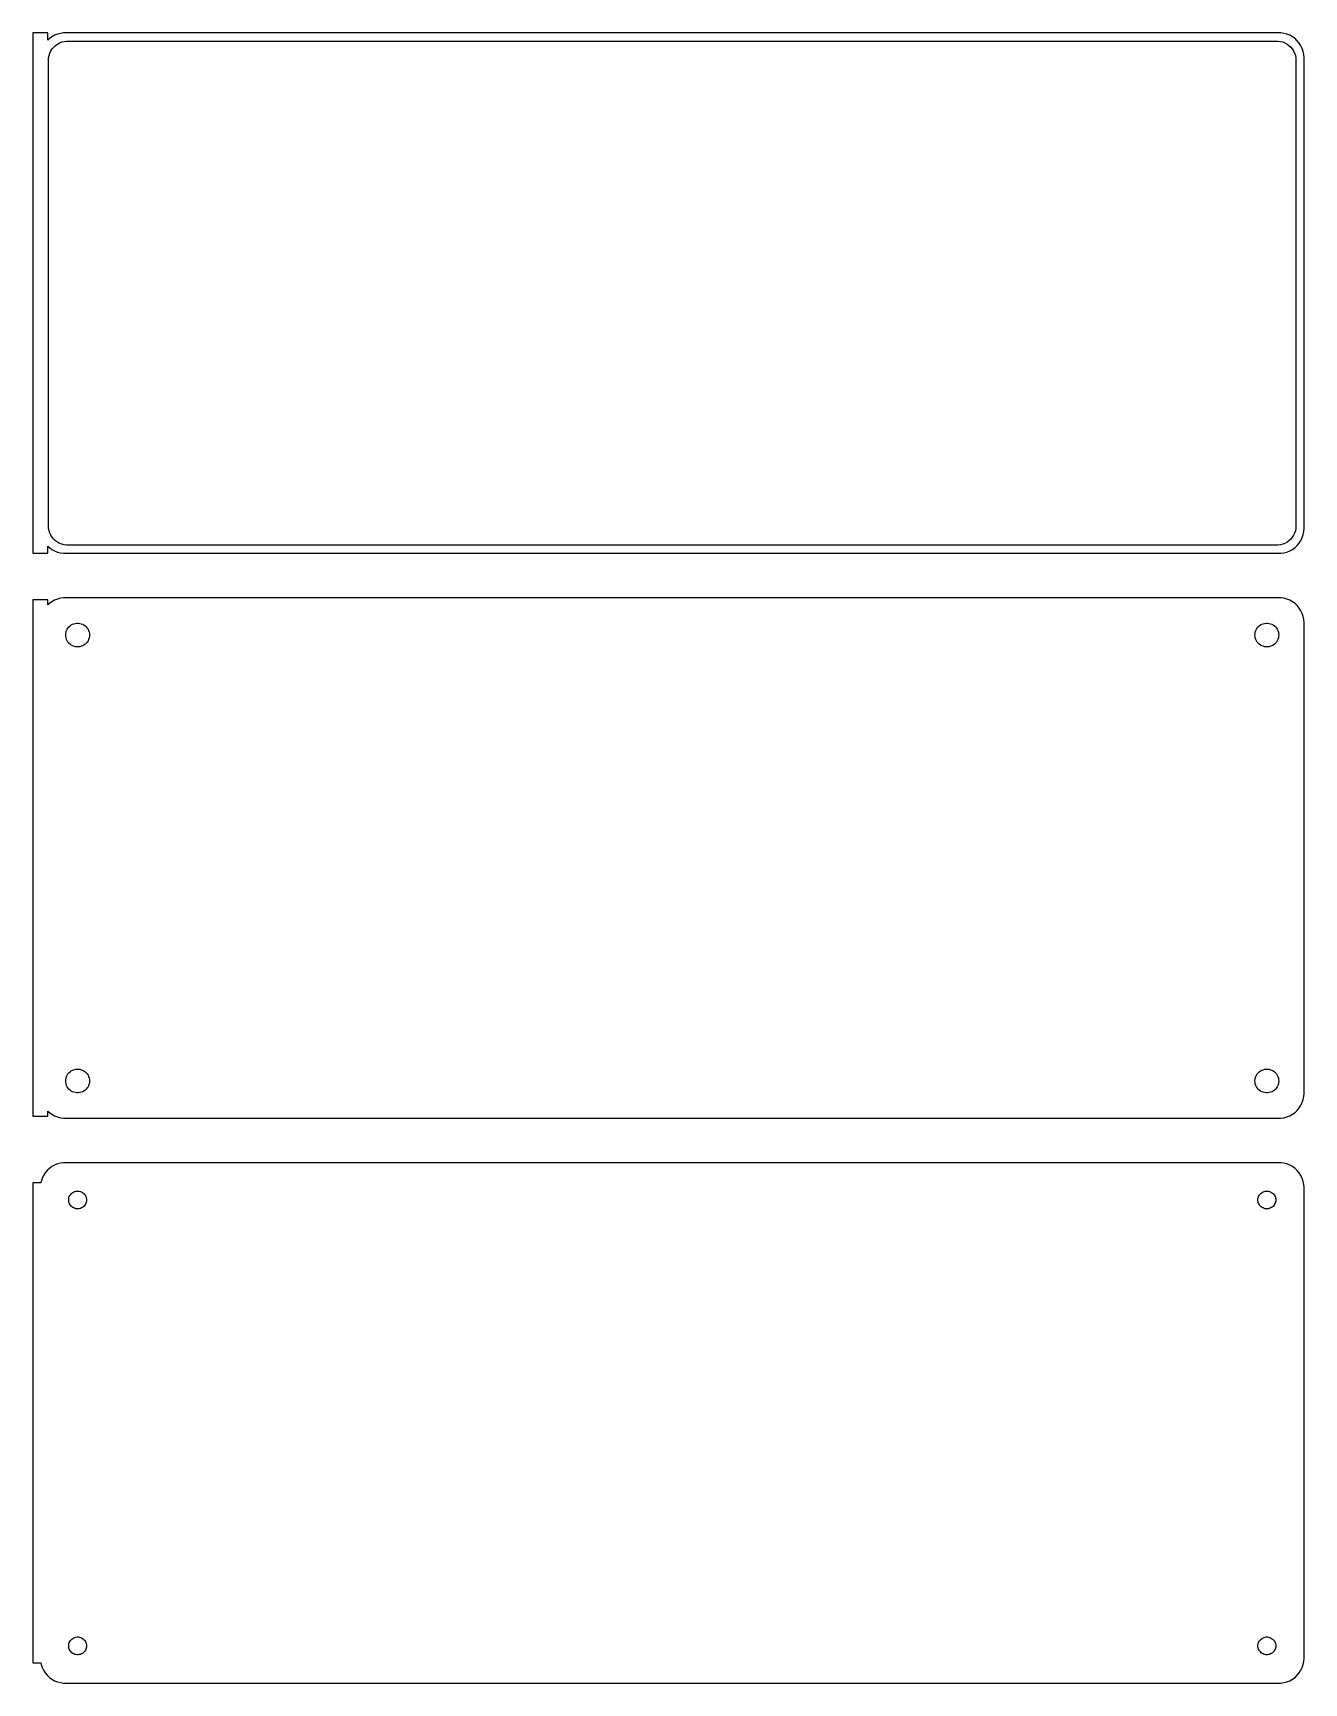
# Model space of a CAD drawing. Header units: metres. Extents: x -129 to 128, y 176 to 508.
import ezdxf

# ---------------------------------------------------------------- set-up
doc = ezdxf.new("R2010")
doc.units = ezdxf.units.M

msp = doc.modelspace()

# ---------------------------------------------------------------- linework, layer by layer
for p, q in [((-126, 508.49), (-129, 508.49)), ((-129, 508.49), (-129, 403.51)), ((-126, 507.059), (-126, 508.49)), ((-125.687, 507.353), (-126, 507.059)), ((-125.179, 507.722), (-125.687, 507.353)), ((-124.629, 508.024), (-125.179, 507.722)), ((-124.045, 508.255), (-124.629, 508.024)), ((-124.469, 505.984), (-124.075, 506.27)), ((-124.075, 506.27), (-123.649, 506.504)), ((-123.437, 508.411), (-124.045, 508.255)), ((-123.649, 506.504), (-123.197, 506.683)), ((-122.814, 508.49), (-123.437, 508.411)), ((-123.197, 506.683), (-122.726, 506.804)), ((122.814, 508.49), (-122.814, 508.49)), ((-122.726, 506.804), (-122.243, 506.865)), ((-122.243, 506.865), (122.243, 506.865)), ((122.243, 506.865), (122.726, 506.804)), ((122.726, 506.804), (123.197, 506.683)), ((123.437, 508.411), (122.814, 508.49)), ((123.197, 506.683), (123.649, 506.504)), ((124.045, 508.255), (123.437, 508.411)), ((123.649, 506.504), (124.075, 506.27)), ((124.629, 508.024), (124.045, 508.255)), ((124.075, 506.27), (124.469, 505.984)), ((125.179, 507.722), (124.629, 508.024)), ((125.687, 507.353), (125.179, 507.722)), ((126.145, 506.923), (125.687, 507.353)), ((126.545, 506.439), (126.145, 506.923)), ((126.882, 505.909), (126.545, 506.439)), ((-125.873, 503), (-125.842, 503.485)), ((-125.873, 409), (-125.873, 503)), ((-125.842, 503.485), (-125.751, 503.963)), ((-125.751, 503.963), (-125.601, 504.426)), ((-125.601, 504.426), (-125.394, 504.866)), ((-125.394, 504.866), (-125.133, 505.276)), ((-125.133, 505.276), (-124.823, 505.651)), ((-124.823, 505.651), (-124.469, 505.984)), ((124.469, 505.984), (124.823, 505.651)), ((124.823, 505.651), (125.133, 505.276)), ((125.133, 505.276), (125.394, 504.866)), ((125.394, 504.866), (125.601, 504.426)), ((125.601, 504.426), (125.751, 503.963)), ((125.751, 503.963), (125.842, 503.485)), ((125.842, 503.485), (125.873, 503)), ((125.873, 503), (125.873, 409)), ((127.149, 505.341), (126.882, 505.909)), ((127.343, 504.743), (127.149, 505.341)), ((127.461, 504.127), (127.343, 504.743)), ((127.5, 503.5), (127.461, 504.127)), ((127.5, 408.5), (127.5, 503.5)), ((-125.842, 408.515), (-125.873, 409)), ((-125.751, 408.037), (-125.842, 408.515)), ((-125.601, 407.574), (-125.751, 408.037)), ((-125.394, 407.134), (-125.601, 407.574)), ((-125.133, 406.724), (-125.394, 407.134)), ((-124.823, 406.349), (-125.133, 406.724)), ((-124.469, 406.016), (-124.823, 406.349)), ((124.823, 406.349), (124.469, 406.016)), ((125.133, 406.724), (124.823, 406.349)), ((125.394, 407.134), (125.133, 406.724)), ((125.601, 407.574), (125.394, 407.134)), ((125.751, 408.037), (125.601, 407.574)), ((125.842, 408.515), (125.751, 408.037)), ((125.873, 409), (125.842, 408.515)), ((126.882, 406.091), (127.149, 406.659)), ((127.149, 406.659), (127.343, 407.257)), ((127.343, 407.257), (127.461, 407.873)), ((127.461, 407.873), (127.5, 408.5)), ((-129, 403.51), (-126, 403.51)), ((-126, 404.941), (-125.687, 404.647)), ((-126, 403.51), (-126, 404.941)), ((-125.687, 404.647), (-125.179, 404.278)), ((-125.179, 404.278), (-124.629, 403.976)), ((-124.629, 403.976), (-124.045, 403.745)), ((-124.075, 405.73), (-124.469, 406.016)), ((-123.649, 405.496), (-124.075, 405.73)), ((-124.045, 403.745), (-123.437, 403.589)), ((-123.197, 405.317), (-123.649, 405.496)), ((-123.437, 403.589), (-122.814, 403.51)), ((-122.726, 405.196), (-123.197, 405.317)), ((-122.814, 403.51), (122.814, 403.51)), ((-122.243, 405.135), (-122.726, 405.196)), ((122.243, 405.135), (-122.243, 405.135)), ((122.726, 405.196), (122.243, 405.135)), ((123.197, 405.317), (122.726, 405.196)), ((122.814, 403.51), (123.437, 403.589)), ((123.649, 405.496), (123.197, 405.317)), ((123.437, 403.589), (124.045, 403.745)), ((124.075, 405.73), (123.649, 405.496)), ((124.045, 403.745), (124.629, 403.976)), ((124.469, 406.016), (124.075, 405.73)), ((124.629, 403.976), (125.179, 404.278)), ((125.179, 404.278), (125.687, 404.647)), ((125.687, 404.647), (126.145, 405.077)), ((126.145, 405.077), (126.545, 405.561)), ((126.545, 405.561), (126.882, 406.091)), ((-126, 394.115), (-129, 394.115)), ((-129, 394.115), (-129, 289.885)), ((-126, 393.059), (-126, 394.115)), ((-125.687, 393.353), (-126, 393.059)), ((-125.179, 393.722), (-125.687, 393.353)), ((-124.629, 394.024), (-125.179, 393.722)), ((-124.045, 394.255), (-124.629, 394.024)), ((-123.437, 394.411), (-124.045, 394.255)), ((-122.814, 394.49), (-123.437, 394.411)), ((122.814, 394.49), (-122.814, 394.49)), ((123.437, 394.411), (122.814, 394.49)), ((124.045, 394.255), (123.437, 394.411)), ((124.629, 394.024), (124.045, 394.255)), ((125.179, 393.722), (124.629, 394.024)), ((125.687, 393.353), (125.179, 393.722)), ((126.145, 392.923), (125.687, 393.353)), ((126.545, 392.439), (126.145, 392.923)), ((126.882, 391.909), (126.545, 392.439)), ((127.149, 391.341), (126.882, 391.909)), ((127.343, 390.743), (127.149, 391.341)), ((127.461, 390.127), (127.343, 390.743)), ((127.5, 389.5), (127.461, 390.127)), ((-122.4, 387), (-122.381, 387.301)), ((-122.381, 386.699), (-122.4, 387)), ((-122.381, 387.301), (-122.325, 387.597)), ((-122.325, 386.403), (-122.381, 386.699)), ((-122.325, 387.597), (-122.231, 387.883)), ((-122.231, 386.117), (-122.325, 386.403)), ((-122.231, 387.883), (-122.103, 388.156)), ((-122.103, 388.156), (-121.942, 388.411)), ((-121.942, 388.411), (-121.75, 388.643)), ((-121.75, 388.643), (-121.53, 388.849)), ((-121.53, 388.849), (-121.286, 389.026)), ((-121.286, 389.026), (-121.022, 389.172)), ((-121.022, 389.172), (-120.742, 389.283)), ((-120.742, 389.283), (-120.45, 389.357)), ((-120.45, 389.357), (-120.151, 389.395)), ((-120.151, 389.395), (-119.849, 389.395)), ((-119.849, 389.395), (-119.55, 389.357)), ((-119.55, 389.357), (-119.258, 389.283)), ((-119.258, 389.283), (-118.978, 389.172)), ((-118.978, 389.172), (-118.714, 389.026)), ((-118.714, 389.026), (-118.47, 388.849)), ((-118.47, 388.849), (-118.25, 388.643)), ((-118.25, 388.643), (-118.058, 388.411)), ((-118.058, 388.411), (-117.897, 388.156)), ((-117.897, 388.156), (-117.769, 387.883)), ((-117.769, 387.883), (-117.675, 387.597)), ((-117.675, 386.403), (-117.769, 386.117)), ((-117.675, 387.597), (-117.619, 387.301)), ((-117.619, 386.699), (-117.675, 386.403)), ((-117.619, 387.301), (-117.6, 387)), ((-117.6, 387), (-117.619, 386.699)), ((117.6, 387), (117.619, 387.301)), ((117.619, 386.699), (117.6, 387)), ((117.619, 387.301), (117.675, 387.597)), ((117.675, 386.403), (117.619, 386.699)), ((117.675, 387.597), (117.769, 387.883)), ((117.769, 386.117), (117.675, 386.403)), ((117.769, 387.883), (117.897, 388.156)), ((117.897, 388.156), (118.058, 388.411)), ((118.058, 388.411), (118.25, 388.643)), ((118.25, 388.643), (118.47, 388.849)), ((118.47, 388.849), (118.714, 389.026)), ((118.714, 389.026), (118.978, 389.172)), ((118.978, 389.172), (119.258, 389.283)), ((119.258, 389.283), (119.55, 389.357)), ((119.55, 389.357), (119.849, 389.395)), ((119.849, 389.395), (120.151, 389.395)), ((120.151, 389.395), (120.45, 389.357)), ((120.45, 389.357), (120.742, 389.283)), ((120.742, 389.283), (121.022, 389.172)), ((121.022, 389.172), (121.286, 389.026)), ((121.286, 389.026), (121.53, 388.849)), ((121.53, 388.849), (121.75, 388.643)), ((121.75, 388.643), (121.942, 388.411)), ((121.942, 388.411), (122.103, 388.156)), ((122.103, 388.156), (122.231, 387.883)), ((122.231, 387.883), (122.325, 387.597)), ((122.325, 386.403), (122.231, 386.117)), ((122.325, 387.597), (122.381, 387.301)), ((122.381, 386.699), (122.325, 386.403)), ((122.381, 387.301), (122.4, 387)), ((122.4, 387), (122.381, 386.699)), ((127.5, 294.5), (127.5, 389.5)), ((-122.103, 385.844), (-122.231, 386.117)), ((-121.942, 385.589), (-122.103, 385.844)), ((-121.75, 385.357), (-121.942, 385.589)), ((-121.53, 385.151), (-121.75, 385.357)), ((-121.286, 384.974), (-121.53, 385.151)), ((-121.022, 384.828), (-121.286, 384.974)), ((-120.742, 384.717), (-121.022, 384.828)), ((-120.45, 384.643), (-120.742, 384.717)), ((-120.151, 384.605), (-120.45, 384.643)), ((-119.849, 384.605), (-120.151, 384.605)), ((-119.55, 384.643), (-119.849, 384.605)), ((-119.258, 384.717), (-119.55, 384.643)), ((-118.978, 384.828), (-119.258, 384.717)), ((-118.714, 384.974), (-118.978, 384.828)), ((-118.47, 385.151), (-118.714, 384.974)), ((-118.25, 385.357), (-118.47, 385.151)), ((-118.058, 385.589), (-118.25, 385.357)), ((-117.897, 385.844), (-118.058, 385.589)), ((-117.769, 386.117), (-117.897, 385.844)), ((117.897, 385.844), (117.769, 386.117)), ((118.058, 385.589), (117.897, 385.844)), ((118.25, 385.357), (118.058, 385.589)), ((118.47, 385.151), (118.25, 385.357)), ((118.714, 384.974), (118.47, 385.151)), ((118.978, 384.828), (118.714, 384.974)), ((119.258, 384.717), (118.978, 384.828)), ((119.55, 384.643), (119.258, 384.717)), ((119.849, 384.605), (119.55, 384.643)), ((120.151, 384.605), (119.849, 384.605)), ((120.45, 384.643), (120.151, 384.605)), ((120.742, 384.717), (120.45, 384.643)), ((121.022, 384.828), (120.742, 384.717)), ((121.286, 384.974), (121.022, 384.828)), ((121.53, 385.151), (121.286, 384.974)), ((121.75, 385.357), (121.53, 385.151)), ((121.942, 385.589), (121.75, 385.357)), ((122.103, 385.844), (121.942, 385.589)), ((122.231, 386.117), (122.103, 385.844)), ((-122.4, 297), (-122.381, 297.301)), ((-122.381, 296.699), (-122.4, 297)), ((-122.381, 297.301), (-122.325, 297.597)), ((-122.325, 296.403), (-122.381, 296.699)), ((-122.325, 297.597), (-122.231, 297.883)), ((-122.231, 296.117), (-122.325, 296.403)), ((-122.231, 297.883), (-122.103, 298.156)), ((-122.103, 298.156), (-121.942, 298.411)), ((-121.942, 298.411), (-121.75, 298.643)), ((-121.75, 298.643), (-121.53, 298.849)), ((-121.53, 298.849), (-121.286, 299.026)), ((-121.286, 299.026), (-121.022, 299.172)), ((-121.022, 299.172), (-120.742, 299.283)), ((-120.742, 299.283), (-120.45, 299.357)), ((-120.45, 299.357), (-120.151, 299.395)), ((-120.151, 299.395), (-119.849, 299.395)), ((-119.849, 299.395), (-119.55, 299.357)), ((-119.55, 299.357), (-119.258, 299.283)), ((-119.258, 299.283), (-118.978, 299.172)), ((-118.978, 299.172), (-118.714, 299.026)), ((-118.714, 299.026), (-118.47, 298.849)), ((-118.47, 298.849), (-118.25, 298.643)), ((-118.25, 298.643), (-118.058, 298.411)), ((-118.058, 298.411), (-117.897, 298.156)), ((-117.897, 298.156), (-117.769, 297.883)), ((-117.769, 297.883), (-117.675, 297.597)), ((-117.675, 296.403), (-117.769, 296.117)), ((-117.675, 297.597), (-117.619, 297.301)), ((-117.619, 296.699), (-117.675, 296.403)), ((-117.619, 297.301), (-117.6, 297)), ((-117.6, 297), (-117.619, 296.699)), ((117.6, 297), (117.619, 297.301)), ((117.619, 296.699), (117.6, 297)), ((117.619, 297.301), (117.675, 297.597)), ((117.675, 296.403), (117.619, 296.699)), ((117.675, 297.597), (117.769, 297.883)), ((117.769, 296.117), (117.675, 296.403)), ((117.769, 297.883), (117.897, 298.156)), ((117.897, 298.156), (118.058, 298.411)), ((118.058, 298.411), (118.25, 298.643)), ((118.25, 298.643), (118.47, 298.849)), ((118.47, 298.849), (118.714, 299.026)), ((118.714, 299.026), (118.978, 299.172)), ((118.978, 299.172), (119.258, 299.283)), ((119.258, 299.283), (119.55, 299.357)), ((119.55, 299.357), (119.849, 299.395)), ((119.849, 299.395), (120.151, 299.395)), ((120.151, 299.395), (120.45, 299.357)), ((120.45, 299.357), (120.742, 299.283)), ((120.742, 299.283), (121.022, 299.172)), ((121.022, 299.172), (121.286, 299.026)), ((121.286, 299.026), (121.53, 298.849)), ((121.53, 298.849), (121.75, 298.643)), ((121.75, 298.643), (121.942, 298.411)), ((121.942, 298.411), (122.103, 298.156)), ((122.103, 298.156), (122.231, 297.883)), ((122.231, 297.883), (122.325, 297.597)), ((122.325, 296.403), (122.231, 296.117)), ((122.325, 297.597), (122.381, 297.301)), ((122.381, 296.699), (122.325, 296.403)), ((122.381, 297.301), (122.4, 297)), ((122.4, 297), (122.381, 296.699)), ((-122.103, 295.844), (-122.231, 296.117)), ((-121.942, 295.589), (-122.103, 295.844)), ((-121.75, 295.357), (-121.942, 295.589)), ((-121.53, 295.151), (-121.75, 295.357)), ((-121.286, 294.974), (-121.53, 295.151)), ((-121.022, 294.828), (-121.286, 294.974)), ((-120.742, 294.717), (-121.022, 294.828)), ((-120.45, 294.643), (-120.742, 294.717)), ((-120.151, 294.605), (-120.45, 294.643)), ((-119.849, 294.605), (-120.151, 294.605)), ((-119.55, 294.643), (-119.849, 294.605)), ((-119.258, 294.717), (-119.55, 294.643)), ((-118.978, 294.828), (-119.258, 294.717)), ((-118.714, 294.974), (-118.978, 294.828)), ((-118.47, 295.151), (-118.714, 294.974)), ((-118.25, 295.357), (-118.47, 295.151)), ((-118.058, 295.589), (-118.25, 295.357)), ((-117.897, 295.844), (-118.058, 295.589)), ((-117.769, 296.117), (-117.897, 295.844)), ((117.897, 295.844), (117.769, 296.117)), ((118.058, 295.589), (117.897, 295.844)), ((118.25, 295.357), (118.058, 295.589)), ((118.47, 295.151), (118.25, 295.357)), ((118.714, 294.974), (118.47, 295.151)), ((118.978, 294.828), (118.714, 294.974)), ((119.258, 294.717), (118.978, 294.828)), ((119.55, 294.643), (119.258, 294.717)), ((119.849, 294.605), (119.55, 294.643)), ((120.151, 294.605), (119.849, 294.605)), ((120.45, 294.643), (120.151, 294.605)), ((120.742, 294.717), (120.45, 294.643)), ((121.022, 294.828), (120.742, 294.717)), ((121.286, 294.974), (121.022, 294.828)), ((121.53, 295.151), (121.286, 294.974)), ((121.75, 295.357), (121.53, 295.151)), ((121.942, 295.589), (121.75, 295.357)), ((122.103, 295.844), (121.942, 295.589)), ((122.231, 296.117), (122.103, 295.844)), ((127.149, 292.659), (127.343, 293.257)), ((127.343, 293.257), (127.461, 293.873)), ((127.461, 293.873), (127.5, 294.5)), ((-129, 289.885), (-126, 289.885)), ((-126, 289.885), (-126, 290.941)), ((-126, 290.941), (-125.687, 290.647)), ((-125.687, 290.647), (-125.179, 290.278)), ((-125.179, 290.278), (-124.629, 289.976)), ((-124.629, 289.976), (-124.045, 289.745)), ((-124.045, 289.745), (-123.437, 289.589)), ((123.437, 289.589), (124.045, 289.745)), ((124.045, 289.745), (124.629, 289.976)), ((124.629, 289.976), (125.179, 290.278)), ((125.179, 290.278), (125.687, 290.647)), ((125.687, 290.647), (126.145, 291.077)), ((126.145, 291.077), (126.545, 291.561)), ((126.545, 291.561), (126.882, 292.091)), ((126.882, 292.091), (127.149, 292.659)), ((-123.437, 289.589), (-122.814, 289.51)), ((-122.814, 289.51), (122.814, 289.51)), ((122.814, 289.51), (123.437, 289.589)), ((-125.179, 279.722), (-125.687, 279.353)), ((-124.629, 280.024), (-125.179, 279.722)), ((-124.045, 280.255), (-124.629, 280.024)), ((-123.437, 280.411), (-124.045, 280.255)), ((-122.814, 280.49), (-123.437, 280.411)), ((122.814, 280.49), (-122.814, 280.49)), ((123.437, 280.411), (122.814, 280.49)), ((124.045, 280.255), (123.437, 280.411)), ((124.629, 280.024), (124.045, 280.255)), ((125.179, 279.722), (124.629, 280.024)), ((125.687, 279.353), (125.179, 279.722)), ((-127.4, 276.444), (-129, 276.444)), ((-129, 276.444), (-129, 179.556)), ((-127.343, 276.743), (-127.4, 276.444)), ((-127.149, 277.341), (-127.343, 276.743)), ((-126.882, 277.909), (-127.149, 277.341)), ((-126.545, 278.439), (-126.882, 277.909)), ((-126.145, 278.923), (-126.545, 278.439)), ((-125.687, 279.353), (-126.145, 278.923)), ((126.145, 278.923), (125.687, 279.353)), ((126.545, 278.439), (126.145, 278.923)), ((126.882, 277.909), (126.545, 278.439)), ((127.149, 277.341), (126.882, 277.909)), ((127.343, 276.743), (127.149, 277.341)), ((127.461, 276.127), (127.343, 276.743)), ((-121.8, 273), (-121.786, 273.226)), ((-121.786, 273.226), (-121.743, 273.448)), ((-121.743, 273.448), (-121.674, 273.663)), ((-121.674, 273.663), (-121.577, 273.867)), ((-121.577, 273.867), (-121.456, 274.058)), ((-121.456, 274.058), (-121.312, 274.232)), ((-121.312, 274.232), (-121.147, 274.387)), ((-121.147, 274.387), (-120.964, 274.52)), ((-120.964, 274.52), (-120.766, 274.629)), ((-120.766, 274.629), (-120.556, 274.712)), ((-120.556, 274.712), (-120.337, 274.768)), ((-120.337, 274.768), (-120.113, 274.796)), ((-120.113, 274.796), (-119.887, 274.796)), ((-119.887, 274.796), (-119.663, 274.768)), ((-119.663, 274.768), (-119.444, 274.712)), ((-119.444, 274.712), (-119.234, 274.629)), ((-119.234, 274.629), (-119.036, 274.52)), ((-119.036, 274.52), (-118.853, 274.387)), ((-118.853, 274.387), (-118.688, 274.232)), ((-118.688, 274.232), (-118.544, 274.058)), ((-118.544, 274.058), (-118.423, 273.867)), ((-118.423, 273.867), (-118.326, 273.663)), ((-118.326, 273.663), (-118.257, 273.448)), ((-118.257, 273.448), (-118.214, 273.226)), ((-118.214, 273.226), (-118.2, 273)), ((118.2, 273), (118.214, 273.226)), ((118.214, 273.226), (118.257, 273.448)), ((118.257, 273.448), (118.326, 273.663)), ((118.326, 273.663), (118.423, 273.867)), ((118.423, 273.867), (118.544, 274.058)), ((118.544, 274.058), (118.688, 274.232)), ((118.688, 274.232), (118.853, 274.387)), ((118.853, 274.387), (119.036, 274.52)), ((119.036, 274.52), (119.234, 274.629)), ((119.234, 274.629), (119.444, 274.712)), ((119.444, 274.712), (119.663, 274.768)), ((119.663, 274.768), (119.887, 274.796)), ((119.887, 274.796), (120.113, 274.796)), ((120.113, 274.796), (120.337, 274.768)), ((120.337, 274.768), (120.556, 274.712)), ((120.556, 274.712), (120.766, 274.629)), ((120.766, 274.629), (120.964, 274.52)), ((120.964, 274.52), (121.147, 274.387)), ((121.147, 274.387), (121.312, 274.232)), ((121.312, 274.232), (121.456, 274.058)), ((121.456, 274.058), (121.577, 273.867)), ((121.577, 273.867), (121.674, 273.663)), ((121.674, 273.663), (121.743, 273.448)), ((121.743, 273.448), (121.786, 273.226)), ((121.786, 273.226), (121.8, 273)), ((127.5, 275.5), (127.461, 276.127)), ((127.5, 180.5), (127.5, 275.5)), ((-121.786, 272.774), (-121.8, 273)), ((-121.743, 272.552), (-121.786, 272.774)), ((-121.674, 272.337), (-121.743, 272.552)), ((-121.577, 272.133), (-121.674, 272.337)), ((-121.456, 271.942), (-121.577, 272.133)), ((-121.312, 271.768), (-121.456, 271.942)), ((-121.147, 271.613), (-121.312, 271.768)), ((-120.964, 271.48), (-121.147, 271.613)), ((-120.766, 271.371), (-120.964, 271.48)), ((-120.556, 271.288), (-120.766, 271.371)), ((-120.337, 271.232), (-120.556, 271.288)), ((-120.113, 271.204), (-120.337, 271.232)), ((-119.887, 271.204), (-120.113, 271.204)), ((-119.663, 271.232), (-119.887, 271.204)), ((-119.444, 271.288), (-119.663, 271.232)), ((-119.234, 271.371), (-119.444, 271.288)), ((-119.036, 271.48), (-119.234, 271.371)), ((-118.853, 271.613), (-119.036, 271.48)), ((-118.688, 271.768), (-118.853, 271.613)), ((-118.544, 271.942), (-118.688, 271.768)), ((-118.423, 272.133), (-118.544, 271.942)), ((-118.326, 272.337), (-118.423, 272.133)), ((-118.257, 272.552), (-118.326, 272.337)), ((-118.214, 272.774), (-118.257, 272.552)), ((-118.2, 273), (-118.214, 272.774)), ((118.214, 272.774), (118.2, 273)), ((118.257, 272.552), (118.214, 272.774)), ((118.326, 272.337), (118.257, 272.552)), ((118.423, 272.133), (118.326, 272.337)), ((118.544, 271.942), (118.423, 272.133)), ((118.688, 271.768), (118.544, 271.942)), ((118.853, 271.613), (118.688, 271.768)), ((119.036, 271.48), (118.853, 271.613)), ((119.234, 271.371), (119.036, 271.48)), ((119.444, 271.288), (119.234, 271.371)), ((119.663, 271.232), (119.444, 271.288)), ((119.887, 271.204), (119.663, 271.232)), ((120.113, 271.204), (119.887, 271.204)), ((120.337, 271.232), (120.113, 271.204)), ((120.556, 271.288), (120.337, 271.232)), ((120.766, 271.371), (120.556, 271.288)), ((120.964, 271.48), (120.766, 271.371)), ((121.147, 271.613), (120.964, 271.48)), ((121.312, 271.768), (121.147, 271.613)), ((121.456, 271.942), (121.312, 271.768)), ((121.577, 272.133), (121.456, 271.942)), ((121.674, 272.337), (121.577, 272.133)), ((121.743, 272.552), (121.674, 272.337)), ((121.786, 272.774), (121.743, 272.552)), ((121.8, 273), (121.786, 272.774)), ((-121.8, 183), (-121.786, 183.226)), ((-121.786, 183.226), (-121.743, 183.448)), ((-121.743, 183.448), (-121.674, 183.663)), ((-121.674, 183.663), (-121.577, 183.867)), ((-121.577, 183.867), (-121.456, 184.058)), ((-121.456, 184.058), (-121.312, 184.232)), ((-121.312, 184.232), (-121.147, 184.387)), ((-121.147, 184.387), (-120.964, 184.52)), ((-120.964, 184.52), (-120.766, 184.629)), ((-120.766, 184.629), (-120.556, 184.712)), ((-120.556, 184.712), (-120.337, 184.768)), ((-120.337, 184.768), (-120.113, 184.796)), ((-120.113, 184.796), (-119.887, 184.796)), ((-119.887, 184.796), (-119.663, 184.768)), ((-119.663, 184.768), (-119.444, 184.712)), ((-119.444, 184.712), (-119.234, 184.629)), ((-119.234, 184.629), (-119.036, 184.52)), ((-119.036, 184.52), (-118.853, 184.387)), ((-118.853, 184.387), (-118.688, 184.232)), ((-118.688, 184.232), (-118.544, 184.058)), ((-118.544, 184.058), (-118.423, 183.867)), ((-118.423, 183.867), (-118.326, 183.663)), ((-118.326, 183.663), (-118.257, 183.448)), ((-118.257, 183.448), (-118.214, 183.226)), ((-118.214, 183.226), (-118.2, 183)), ((118.2, 183), (118.214, 183.226)), ((118.214, 183.226), (118.257, 183.448)), ((118.257, 183.448), (118.326, 183.663)), ((118.326, 183.663), (118.423, 183.867)), ((118.423, 183.867), (118.544, 184.058)), ((118.544, 184.058), (118.688, 184.232)), ((118.688, 184.232), (118.853, 184.387)), ((118.853, 184.387), (119.036, 184.52)), ((119.036, 184.52), (119.234, 184.629)), ((119.234, 184.629), (119.444, 184.712)), ((119.444, 184.712), (119.663, 184.768)), ((119.663, 184.768), (119.887, 184.796)), ((119.887, 184.796), (120.113, 184.796)), ((120.113, 184.796), (120.337, 184.768)), ((120.337, 184.768), (120.556, 184.712)), ((120.556, 184.712), (120.766, 184.629)), ((120.766, 184.629), (120.964, 184.52)), ((120.964, 184.52), (121.147, 184.387)), ((121.147, 184.387), (121.312, 184.232)), ((121.312, 184.232), (121.456, 184.058)), ((121.456, 184.058), (121.577, 183.867)), ((121.577, 183.867), (121.674, 183.663)), ((121.674, 183.663), (121.743, 183.448)), ((121.743, 183.448), (121.786, 183.226)), ((121.786, 183.226), (121.8, 183)), ((-121.786, 182.774), (-121.8, 183)), ((-121.743, 182.552), (-121.786, 182.774)), ((-121.674, 182.337), (-121.743, 182.552)), ((-121.577, 182.133), (-121.674, 182.337)), ((-121.456, 181.942), (-121.577, 182.133)), ((-121.312, 181.768), (-121.456, 181.942)), ((-121.147, 181.613), (-121.312, 181.768)), ((-120.964, 181.48), (-121.147, 181.613)), ((-120.766, 181.371), (-120.964, 181.48)), ((-120.556, 181.288), (-120.766, 181.371)), ((-120.337, 181.232), (-120.556, 181.288)), ((-120.113, 181.204), (-120.337, 181.232)), ((-119.887, 181.204), (-120.113, 181.204)), ((-119.663, 181.232), (-119.887, 181.204)), ((-119.444, 181.288), (-119.663, 181.232)), ((-119.234, 181.371), (-119.444, 181.288)), ((-119.036, 181.48), (-119.234, 181.371)), ((-118.853, 181.613), (-119.036, 181.48)), ((-118.688, 181.768), (-118.853, 181.613)), ((-118.544, 181.942), (-118.688, 181.768)), ((-118.423, 182.133), (-118.544, 181.942)), ((-118.326, 182.337), (-118.423, 182.133)), ((-118.257, 182.552), (-118.326, 182.337)), ((-118.214, 182.774), (-118.257, 182.552)), ((-118.2, 183), (-118.214, 182.774)), ((118.214, 182.774), (118.2, 183)), ((118.257, 182.552), (118.214, 182.774)), ((118.326, 182.337), (118.257, 182.552)), ((118.423, 182.133), (118.326, 182.337)), ((118.544, 181.942), (118.423, 182.133)), ((118.688, 181.768), (118.544, 181.942)), ((118.853, 181.613), (118.688, 181.768)), ((119.036, 181.48), (118.853, 181.613)), ((119.234, 181.371), (119.036, 181.48)), ((119.444, 181.288), (119.234, 181.371)), ((119.663, 181.232), (119.444, 181.288)), ((119.887, 181.204), (119.663, 181.232)), ((120.113, 181.204), (119.887, 181.204)), ((120.337, 181.232), (120.113, 181.204)), ((120.556, 181.288), (120.337, 181.232)), ((120.766, 181.371), (120.556, 181.288)), ((120.964, 181.48), (120.766, 181.371)), ((121.147, 181.613), (120.964, 181.48)), ((121.312, 181.768), (121.147, 181.613)), ((121.456, 181.942), (121.312, 181.768)), ((121.577, 182.133), (121.456, 181.942)), ((121.674, 182.337), (121.577, 182.133)), ((121.743, 182.552), (121.674, 182.337)), ((121.786, 182.774), (121.743, 182.552)), ((121.8, 183), (121.786, 182.774)), ((127.343, 179.257), (127.461, 179.873)), ((127.461, 179.873), (127.5, 180.5)), ((-129, 179.556), (-127.4, 179.556)), ((-127.4, 179.556), (-127.343, 179.257)), ((-127.343, 179.257), (-127.149, 178.659)), ((-127.149, 178.659), (-126.882, 178.091)), ((-126.882, 178.091), (-126.545, 177.561)), ((-126.545, 177.561), (-126.145, 177.077)), ((-126.145, 177.077), (-125.687, 176.647)), ((-125.687, 176.647), (-125.179, 176.278)), ((125.179, 176.278), (125.687, 176.647)), ((125.687, 176.647), (126.145, 177.077)), ((126.145, 177.077), (126.545, 177.561)), ((126.545, 177.561), (126.882, 178.091)), ((126.882, 178.091), (127.149, 178.659)), ((127.149, 178.659), (127.343, 179.257)), ((-125.179, 176.278), (-124.629, 175.976)), ((-124.629, 175.976), (-124.045, 175.745)), ((-124.045, 175.745), (-123.437, 175.589)), ((-123.437, 175.589), (-122.814, 175.51)), ((-122.814, 175.51), (122.814, 175.51)), ((122.814, 175.51), (123.437, 175.589)), ((123.437, 175.589), (124.045, 175.745)), ((124.045, 175.745), (124.629, 175.976)), ((124.629, 175.976), (125.179, 176.278))]:
    msp.add_line(p, q)

doc.saveas('drawing.dxf')
